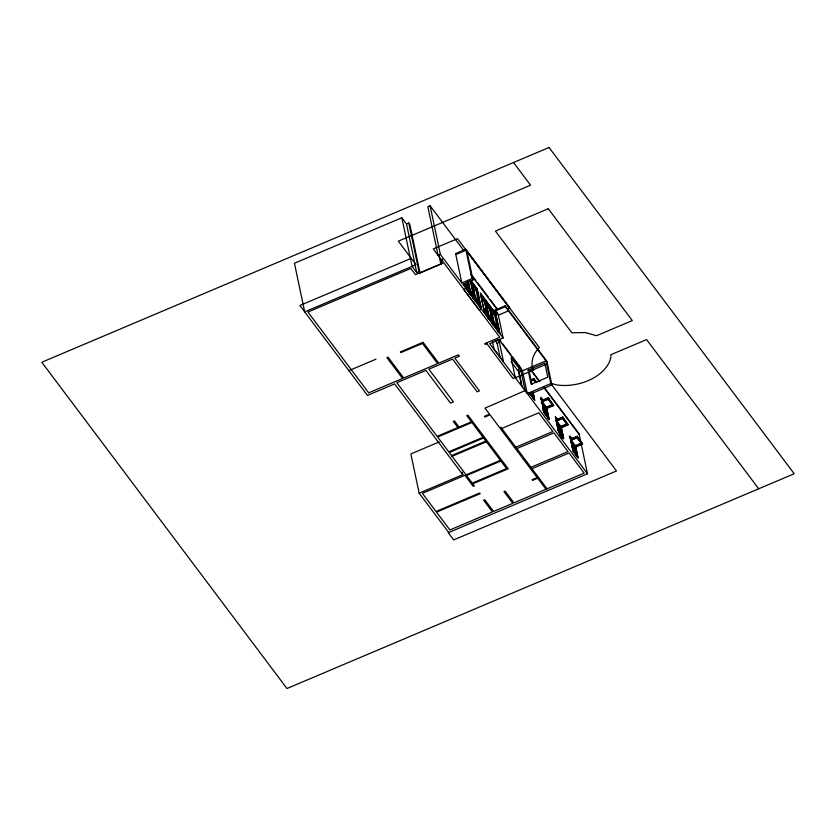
<?xml version="1.0" encoding="UTF-8"?>
<svg xmlns="http://www.w3.org/2000/svg" width="836" height="836" viewBox="0 0 836 836"><rect width="100%" height="100%" fill="white"/><g stroke="black" fill="none" stroke-linecap="round" stroke-linejoin="round"><path stroke-width="1.25" d="M440.676 259.881L441.523 263.883L420.038 272.985L419.003 271.606L416.746 272.567L406.505 223.954L401.855 217.768L294.45 263.246L304.691 311.849L416.025 264.719L398.323 241.165L530.557 185.174L513.523 162.508M463.447 250.152L430.112 205.802L427.854 206.753L438.095 255.367L440.363 254.405L461.806 282.944L471.974 278.639L473.009 280.008L462.841 284.313L503.136 337.953L489.708 343.638L527.234 393.568L550.987 383.515L557.748 385.072A40.055 25.906 -11.9 0 0 610.938 356.575L610.834 354.725L646.583 339.583L758.691 488.778M406.505 223.954L408.762 222.993L409.797 224.372L420.038 272.985M411.228 258.345L299.905 305.485L367.474 395.397L394.602 383.902L462.81 474.67L419.139 493.156L410.873 453.938L439.203 441.951M507.389 309.278L509.646 308.317L509.448 307.387L465.788 249.285L455.62 253.59L461.806 282.944M455.819 254.531L465.986 250.225L509.646 308.317M438.89 254.917L440.488 262.514L442.746 261.553L442.213 259.024M463.98 284.104L465.109 283.623L469.936 290.04L468.139 281.554M464.084 284.574L465.213 284.094L470.031 290.51L470.919 294.742M469.435 280.886L470.814 282.725L471.943 282.244L475.015 296.801L473.876 297.282L471.817 294.533M471.065 283.07L472.204 282.589L475.266 297.146L480.094 303.562M463.625 289.162L465.934 288.441L464.868 283.394M467.773 291.471L470.031 290.51M475.997 301.503L475.109 297.271L470.292 290.855L469.163 291.336L465.453 286.414M474.764 289.956L477.022 289.005L481.076 308.254L466.091 288.315L465.077 283.508M472.852 298.233L475.109 297.271M474.921 299.006L479.059 304.513L480.188 304.032L475.37 297.616L474.242 298.097L470.532 293.164M483.208 301.19L485.465 300.239L488.537 314.796L487.398 315.276L485.34 312.528M483.459 301.535L485.726 300.584L488.788 315.141L493.616 321.557L492.477 322.038L490.418 319.289M463.677 289.402L479.174 310.031L481.431 309.069L477.178 288.88L470.981 280.624M488.287 307.951L490.544 307L493.616 321.557M488.537 308.296L490.805 307.345L493.867 321.902L498.695 328.318L497.556 328.788L495.497 326.04M348.873 370.641L376.001 359.156M503.136 337.953L498.34 315.172L495.037 310.104L505.216 305.798L546.869 361.236L551.875 384.957L528.268 394.947L527.735 392.418M495.236 311.044L505.414 306.739L547.068 362.176M489.52 319.498L488.632 315.266L487.503 315.747L488.172 318.913M494.599 326.249L493.71 322.027L488.893 315.611L487.764 316.092L483.365 310.25M493.365 314.712L495.623 313.751L499.677 333.01L484.692 313.072L480.637 293.812L495.623 313.751M498.34 315.172L508.507 310.867M491.453 322.978L493.71 322.027M496.532 329.739L498.789 328.788L493.971 322.372L492.843 322.853L488.443 317.001M486.886 343.669L485.193 344.39L484.671 343.7L499.792 337.295L443.738 262.692L415.471 274.657L410.821 268.471L307.941 312.037L368.655 392.826L402.565 378.468L386.89 357.599L388.019 357.129L403.694 377.987L437.615 363.629L422.452 343.45L400.831 352.604L400.319 351.914L423.068 342.279L438.743 363.148L458.389 354.83L459.424 356.209L454.826 358.153L479.436 390.893L477.178 391.854L452.569 359.104L428.826 369.157L453.436 401.907L450.531 403.13L425.932 370.39L396.818 382.71L437.113 436.35L471.42 421.825L466.77 415.628L467.899 415.158L508.204 468.787L472.768 483.793L474.315 485.852L473.186 486.333L464.92 475.329L422.389 493.344L436.016 511.475L479.676 492.989L480.198 493.679L436.528 512.165L449.904 529.951L492.435 511.945L483.616 500.21L484.755 499.729L493.564 511.465L512.781 503.324L503.972 491.599L505.101 491.119L513.921 502.844L584.155 473.113L569.034 452.997L531.978 468.693M494.964 340.461L497.148 343.366L499.416 342.415L503.46 361.633L494.003 349.04L492.477 341.83M511.151 361.769L518.707 371.821L520.964 370.86L525.165 390.82M498.987 339.583L522.437 370.797L546.033 360.797L550.84 383.578L616.508 470.971L453.666 539.92L448.263 532.72L587.499 473.761L581.365 444.668M528.153 370.108L544.811 363.054L547.789 377.193L531.132 384.246L528.153 370.108L529.188 371.487L531.915 384.435M529.188 371.487L545.845 364.433M515.3 377.517L513.043 378.478L486.364 342.979M530.473 379.931L533.87 378.499L536.817 382.428M530.672 380.871L534.058 379.44L536.273 382.376M530.661 381.331L533.786 380.004L535.333 382.052M525.123 390.59L484.995 408.146L489.509 414.165L484.42 416.318L484.943 417.007L490.032 414.844L537.14 477.544L532.062 479.697L532.574 480.386L537.663 478.234L545.96 489.279M553.693 405.565L548.531 398.688L541.749 401.562L546.911 408.438L553.693 405.565L548.332 397.748L541.55 400.622L547.016 398.762M542.01 401.907L548.259 399.253L552.878 405.408L546.629 408.052M551.645 404.906L546.43 407.122L549.294 419.703L544.121 412.827L540.861 397.33L543.066 400.277M545.427 408.104L541.927 402.785M546.535 407.592L552.784 404.938L548.155 398.782M501.746 428.46L538.812 412.775L552.889 431.512L515.833 447.197M483.051 437.291L448.744 451.816L437.636 437.029L471.943 422.504L506.553 468.578L472.256 483.103L449.256 452.506L483.563 437.98M451.586 455.599L485.894 441.074M452.098 456.289L486.406 441.763M568.167 424.813L562.994 417.937L556.212 420.811L561.384 427.687L568.167 424.813L562.795 416.997L556.013 419.871L562.523 417.572M556.473 421.156L562.722 418.512L567.351 424.657L561.092 427.311M560.893 426.37L566.108 424.165M559.89 427.353L556.389 422.034M516.867 448.577L553.923 432.881L568.01 451.618L530.944 467.314M466.049 474.848L500.356 460.322M466.572 475.538L500.879 461.012M582.629 444.073L577.467 437.197L570.685 440.06L575.847 446.936L582.629 444.073L577.268 436.256L570.486 439.119L575.952 437.259M576.056 437.73L570.842 439.935L575.492 446.131M570.936 440.405L577.195 437.761L581.814 443.916L575.565 446.56M580.581 443.414L575.367 445.619L578.219 458.212L573.057 451.335L569.786 435.838L572.002 438.785M575.461 446.09L581.72 443.446L577.195 437.761M459.048 427.06L454.439 420.947L453.3 421.417L457.909 427.541M472.779 276.423L475.893 280.572M477.45 282.652L488.37 297.177M489.927 299.257L496.95 308.599M470.804 274.469L497.148 309.539M495.037 310.104L498.141 314.231M470.281 280.029L477.022 289.005M471.755 283.979L475.893 289.475L478.443 301.618M480.198 295.212L484.337 300.72L487.148 314.064M485.277 301.974L489.415 307.47L492.226 320.825M490.356 308.735L494.494 314.231L497.305 327.576M531.362 370.338L539.972 381.791M543.881 386.995L579.087 433.842L580.832 442.139M530.735 370.003L539.335 381.456M544.027 387.695L579.233 434.542M475.015 296.801L470.187 290.385L468.4 281.899M483.71 308.38L488.537 314.796M483.814 308.85L488.632 315.266M466.049 286.852L468.797 290.52M476.896 301.294L478.276 303.123M493.522 323.762L497.66 329.259L498.329 332.435M533.598 379.063L535.907 382.136M565.606 421.668L567.351 424.657M576.997 436.82L578.533 438.869M536.001 382.606L533.786 380.004M442.746 261.553L433.267 248.929L457.532 238.657L539.324 347.494A40.055 25.906 -11.9 0 0 532.553 367.882L533.598 370.024L515.352 377.757L511.151 357.798L520.964 370.86M499.364 339.416L500.91 341.464M502.446 343.523L510.932 354.809M512.478 356.857L520.953 368.154M440.488 262.514L441.523 263.883M558.281 420.518L555.323 416.589L558.594 432.087L563.757 438.963L561.249 427.039M497.232 339.5L499.416 342.415M542.763 400.204L541.216 398.145L544.278 412.702L548.928 418.888L546.378 406.756M558.009 420.487L555.679 417.394L558.751 431.961L563.401 438.148L560.841 426.015M572.472 439.746L570.152 436.653L573.214 451.21L577.864 457.396L575.314 445.264M540.453 398.469L542 400.528M569.389 436.977L570.936 439.036M541.906 401.437L546.556 407.623M556.368 420.686L561.019 426.872L567.247 424.186L562.722 418.512M571.636 442.328L574.729 446.445M541.247 402.22L545.898 408.417L546.587 411.699L543.484 407.571M556.483 422.504L560.36 427.666L560.82 429.861M570.957 441.763L574.834 446.915L575.293 449.11M542.7 405.188L547.35 411.375M557.163 424.448L561.813 430.634M571.636 443.697L576.286 449.883M542.794 405.659L547.444 411.845M557.267 424.907L561.917 431.104M571.73 444.167L576.38 450.353M557.957 426.83L561.06 430.958M573.193 447.114L575.523 450.207M542.815 407.017L546.692 412.169L547.152 414.363M557.278 426.266L561.155 431.418L561.844 434.71L557.967 429.558M571.751 445.515L575.617 450.677L576.317 453.958L573.214 449.841M531.351 392.795L533.671 395.888M543.494 408.95L548.144 415.137M557.957 428.199L562.607 434.386M572.42 447.448L577.07 453.645M531.445 393.254L533.776 396.358M543.588 409.421L548.238 415.607M558.051 428.669L562.701 434.856M572.524 447.918L577.174 454.115M530.588 393.108L532.908 396.201M542.731 409.274L547.381 415.461M530.682 393.578L533.013 396.672L533.472 398.866M542.825 409.734L547.475 415.931L547.946 418.115M558.072 430.028L561.949 435.18L562.638 438.472L559.535 434.344M572.535 449.277L576.412 454.429L576.871 456.623M529.815 393.453L534.465 399.639L532.929 392.366M529.658 393.578L534.821 400.454L533.065 392.105M528.268 394.947L587.499 473.761M416.746 272.567L412.096 266.381L401.855 217.768M500.722 427.091L547.089 488.799M419.139 493.156L448.723 532.522M581.616 442.975L581.814 443.916M577.268 436.256L577.467 437.197M562.795 416.997L562.994 417.937M552.878 405.408L548.061 398.312L548.259 399.253M548.332 397.748L548.531 398.688M533.87 378.499L534.058 379.44M532.218 392.92L532.678 395.115M522.437 370.797L527.234 393.568M505.216 305.798L505.414 306.739M518.414 369.334L521.852 385.689M518.707 371.821L521.821 386.608M500.032 333.825L495.779 313.625L480.282 292.997L484.535 313.197M493.971 322.372L494.86 326.594M489.666 307.815L491.976 318.735M497.148 343.366L500.189 357.787M492.582 322.508L493.25 325.674M488.893 315.611L489.781 319.833M484.587 301.065L486.897 311.974M479.059 304.513L479.728 307.679M467.021 251.594L473.009 280.008M465.788 249.285L471.974 278.639M475.37 297.616L476.259 301.838M471.326 284.282L473.375 293.99M470.814 282.725L473.625 296.069M473.981 297.752L474.649 300.918M470.292 290.855L471.18 295.087M467.272 282.369L468.296 287.229M467.01 282.025L468.547 289.308M468.902 290.991L469.571 294.157M430.112 205.802L440.363 254.405M462.277 472.141L462.81 474.67M408.762 222.993L419.003 271.606M549.022 147.481L41.8 362.249L286.978 688.519L794.2 473.751L549.022 147.481M548.249 208.728L495.445 231.081L571.845 332.759L585.367 332.582L596.549 335.717L632.298 320.585L548.249 208.728"/></g></svg>
